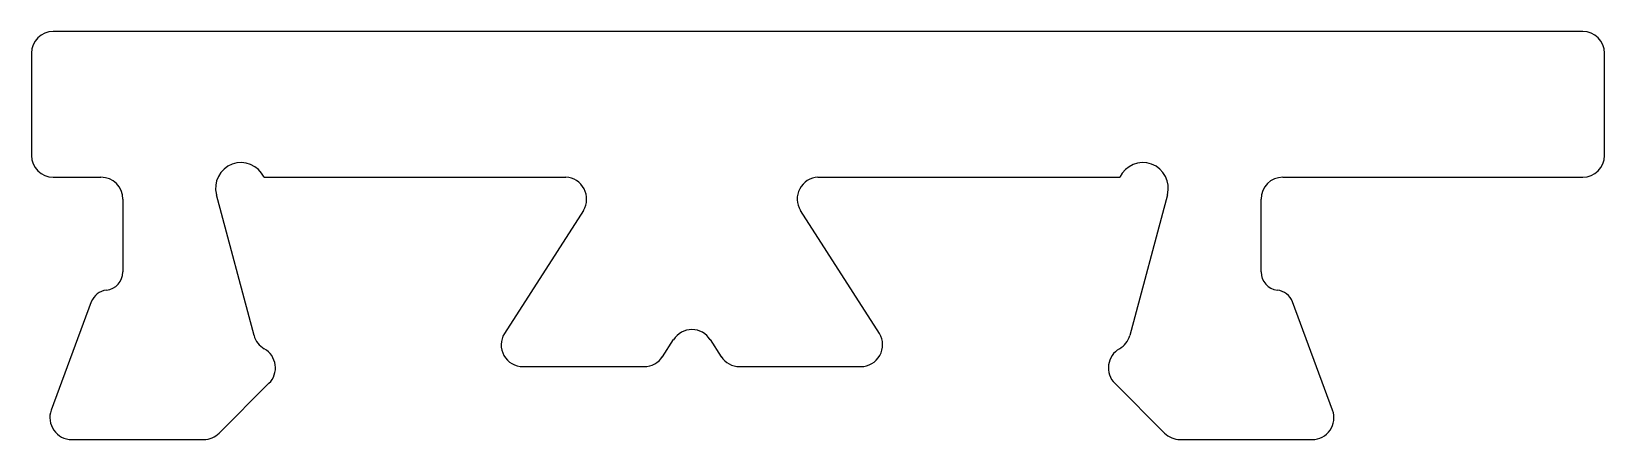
# Model space of a CAD drawing. Extents: x 1007.2 to 1028.8, y 425 to 430.6.
import ezdxf

# ---------------------------------------------------------------- set-up
doc = ezdxf.new("R2010")
doc.units = 0
doc.layers.add('CIZGI', color=7, linetype='CONTINUOUS')

msp = doc.modelspace()

# ---------------------------------------------------------------- linework, layer by layer
at = {"layer": 'CIZGI'}
for p, q in [((1008.124, 430.574), (1007.458, 430.574)), ((1028.463, 430.574), (1008.124, 430.574)), ((1007.158, 430.274), (1007.158, 428.873)), ((1028.763, 428.873), (1028.763, 430.274)), ((1007.458, 428.573), (1008.113, 428.573)), ((1010.352, 428.573), (1014.497, 428.573)), ((1017.96, 428.573), (1022.106, 428.573)), ((1024.345, 428.573), (1028.463, 428.573)), ((1008.413, 428.273), (1008.413, 427.273)), ((1010.215, 426.401), (1009.698, 428.332)), ((1022.76, 428.332), (1022.242, 426.401)), ((1024.045, 427.273), (1024.045, 428.273)), ((1014.739, 428.117), (1013.653, 426.429)), ((1018.804, 426.429), (1017.719, 428.117)), ((1007.98, 426.861), (1007.429, 425.375)), ((1025.029, 425.375), (1024.478, 426.861)), ((1015.826, 426.11), (1015.976, 426.344)), ((1016.481, 426.344), (1016.631, 426.11)), ((1013.909, 425.973), (1015.574, 425.973)), ((1016.883, 425.973), (1018.548, 425.973)), ((1009.736, 425.061), (1010.42, 425.745)), ((1022.037, 425.745), (1022.721, 425.061)), ((1007.711, 424.973), (1009.524, 424.973)), ((1022.933, 424.973), (1024.747, 424.973))]:
    msp.add_line(p, q, dxfattribs=at)
for centre, radius, start, end in [((1007.458, 430.274), 0.3, 90, 180), ((1028.463, 430.274), 0.3, 360, 90), ((1007.458, 428.873), 0.3, 180, 270), ((1028.463, 428.873), 0.3, 270, 0), ((1010.036, 428.423), 0.35, 25.3769, 195), ((1022.422, 428.423), 0.35, 345, 154.6231), ((1008.113, 428.273), 0.3, 0, 90), ((1014.483, 428.273), 0.3, 328.6, 87.1608), ((1017.975, 428.273), 0.3, 92.8392, 211.4), ((1024.345, 428.273), 0.3, 90, 180), ((1008.163, 427.273), 0.25, 275.9295, 360), ((1024.295, 427.273), 0.25, 180, 264.0705), ((1008.215, 426.775), 0.25, 95.9295, 160), ((1024.243, 426.775), 0.25, 20, 84.0705), ((1016.229, 426.181), 0.3, 32.7601, 147.2399), ((1010.501, 426.476), 0.296, 194.673, 240.7103), ((1013.909, 426.273), 0.3, 148.6, 270), ((1018.548, 426.273), 0.3, 270, 31.4), ((1021.956, 426.476), 0.296, 299.2897, 345.327), ((1010.21, 425.957), 0.299, 314.673, 60.7103), ((1015.574, 426.273), 0.3, 270, 327.2399), ((1016.883, 426.273), 0.3, 212.7601, 270), ((1022.247, 425.957), 0.299, 119.2897, 225.327), ((1007.711, 425.273), 0.3, 160, 270), ((1024.747, 425.273), 0.3, 270, 20), ((1009.524, 425.273), 0.3, 270, 315), ((1022.933, 425.273), 0.3, 225, 270)]:
    msp.add_arc(centre, radius, start, end, dxfattribs=at)

doc.saveas('drawing.dxf')
